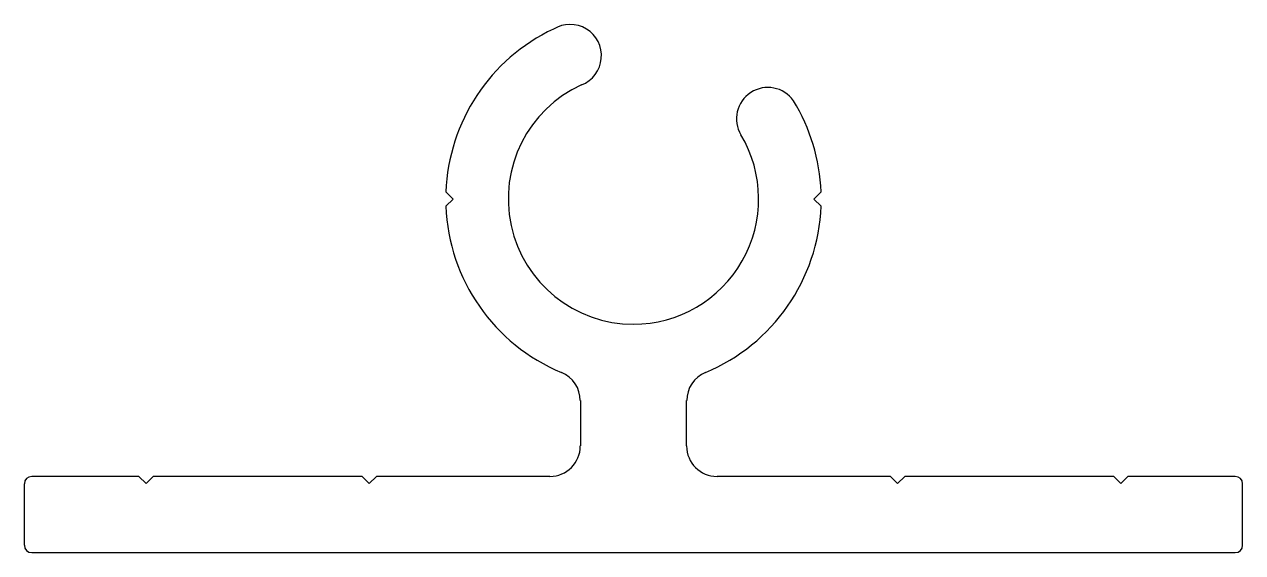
# Model space of a CAD drawing. Extents: x 4 to 131, y 4 to 59.
import ezdxf

# ---------------------------------------------------------------- set-up
doc = ezdxf.new("R2010")
doc.units = 0
doc.layers.get('0').update_dxf_attribs({"linetype": 'CONTINUOUS'})

msp = doc.modelspace()

# ---------------------------------------------------------------- linework, layer by layer
for p, q in [((48.11, 41.2), (48.85, 40.46)), ((86.48, 40.46), (87.22, 41.2)), ((48.85, 40.46), (48.11, 39.72)), ((87.22, 39.72), (86.48, 40.46)), ((62.13, 19.46), (62.13, 14.74)), ((73.2, 14.74), (73.2, 19.46)), ((16.11, 11.56), (4.93, 11.56)), ((16.86, 10.82), (16.11, 11.56)), ((17.6, 11.56), (16.86, 10.82)), ((39.38, 11.56), (17.6, 11.56)), ((40.12, 10.82), (39.38, 11.56)), ((40.86, 11.56), (40.12, 10.82)), ((58.95, 11.56), (40.86, 11.56)), ((94.46, 11.56), (76.38, 11.56)), ((95.2, 10.82), (94.46, 11.56)), ((95.94, 11.56), (95.2, 10.82)), ((117.72, 11.56), (95.94, 11.56)), ((118.46, 10.82), (117.72, 11.56)), ((119.21, 11.56), (118.46, 10.82)), ((130.4, 11.56), (119.21, 11.56)), ((4.16, 10.8), (4.16, 4.39)), ((131.16, 4.39), (131.16, 10.8)), ((4.93, 3.63), (67.66, 3.63)), ((67.66, 3.63), (130.4, 3.63))]:
    msp.add_line(p, q)
for centre, radius, start, end in [((61.05, 55.39), 3.27, 291.7066, 121.913), ((67.66, 40.47), 19.57, 115.2306, 177.8379), ((67.67, 40.48), 13.06, 114.5074, 269.9522), ((81.67, 48.82), 3.27, 35.2149, 210.8175), ((67.66, 40.47), 19.57, 2.1621, 31.5509), ((67.66, 40.47), 13.05, 270, 30.8179), ((67.66, 40.47), 19.57, 182.1818, 247.4769), ((67.66, 40.47), 19.57, 292.5229, 357.8182), ((58.95, 19.46), 3.17, 0, 67.4769), ((76.38, 19.46), 3.17, 112.5229, 180), ((58.95, 14.74), 3.17, 270, 0), ((76.38, 14.74), 3.18, 180, 270), ((4.93, 10.8), 0.762, 90, 180), ((130.4, 10.8), 0.762, 360, 90), ((4.93, 4.39), 0.762, 180, 270), ((130.4, 4.39), 0.762, 270, 0)]:
    msp.add_arc(centre, radius, start, end)

doc.saveas('drawing.dxf')
